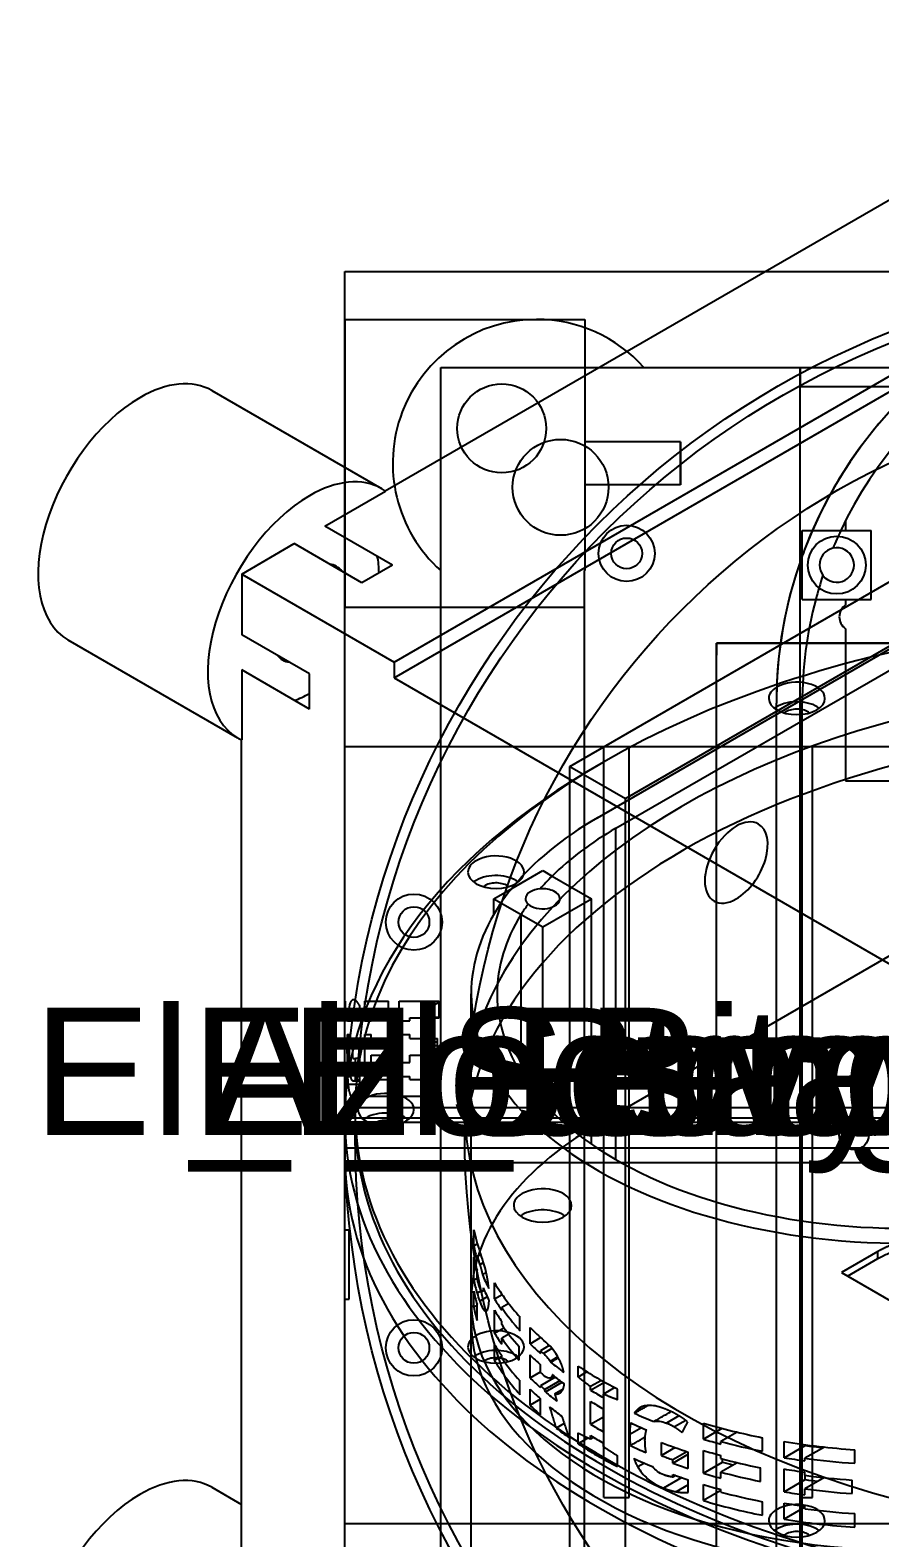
# Model space of a CAD drawing. Header units: millimetres. Extents: x 177.6 to 242.2, y 112.8 to 184.4.
# Drawn here: x 177.59 to 200.97, y 137.42 to 178.89 of the extents above; entities that cross this region are included whole.
import ezdxf
from ezdxf.enums import TextEntityAlignment as Align

# ---------------------------------------------------------------- set-up
doc = ezdxf.new("R2010")
doc.units = ezdxf.units.MM
for name, color, linetype in [('A_08_Bay_Housing_Az_Retainer_Ring', 7, 'CONTINUOUS'), ('A_08_Bay_Housing_Bay_Lid', 7, 'CONTINUOUS'), ('A_08_Bay_Housing_El_Housing_Backplate', 7, 'CONTINUOUS'), ('A_08_Bay_Housing_El_Servo_Housing', 7, 'CONTINUOUS'), ('A_08_Bay_Housing_Electronics_Bay', 7, 'CONTINUOUS'), ('V_08_Bay_Housing_Az_Retainer_Ring_0', 7, 'CONTINUOUS'), ('V_08_Bay_Housing_Az_Retainer_Ring_1', 7, 'CONTINUOUS'), ('V_08_Bay_Housing_Az_Retainer_Ring_2', 7, 'CONTINUOUS'), ('V_08_Bay_Housing_Az_Retainer_Ring_3', 7, 'CONTINUOUS'), ('V_08_Bay_Housing_Bay_Lid_0', 7, 'CONTINUOUS'), ('V_08_Bay_Housing_Bay_Lid_1', 7, 'CONTINUOUS'), ('V_08_Bay_Housing_Bay_Lid_2', 7, 'CONTINUOUS'), ('V_08_Bay_Housing_Bay_Lid_3', 7, 'CONTINUOUS'), ('V_08_Bay_Housing_El_Housing_Backplate_2', 7, 'CONTINUOUS'), ('V_08_Bay_Housing_El_Housing_Backplate_3', 7, 'CONTINUOUS'), ('V_08_Bay_Housing_El_Servo_Housing_0', 7, 'CONTINUOUS'), ('V_08_Bay_Housing_El_Servo_Housing_1', 7, 'CONTINUOUS'), ('V_08_Bay_Housing_El_Servo_Housing_2', 7, 'CONTINUOUS'), ('V_08_Bay_Housing_El_Servo_Housing_3', 7, 'CONTINUOUS'), ('V_08_Bay_Housing_Electronics_Bay_0', 7, 'CONTINUOUS'), ('V_08_Bay_Housing_Electronics_Bay_1', 7, 'CONTINUOUS'), ('V_08_Bay_Housing_Electronics_Bay_2', 7, 'CONTINUOUS'), ('V_08_Bay_Housing_Electronics_Bay_3', 7, 'CONTINUOUS')]:
    doc.layers.add(name, color=color, linetype=linetype)
doc.styles.get("Standard").update_dxf_attribs({"font": 'arial.ttf'})

msp = doc.modelspace()

# ---------------------------------------------------------------- linework, layer by layer
at = {"layer": 'V_08_Bay_Housing_Az_Retainer_Ring_0'}
for p, q in [((186.25, 147.746), (186.25, 148.971)), ((186.533, 148.971), (186.533, 149.254))]:
    msp.add_line(p, q, dxfattribs=at)
for points in [[(186.25, 148.971), (186.845, 148.971), (188.602, 148.971), (191.432, 148.971), (195.192, 148.971), (199.695, 148.971), (204.715, 148.971), (210, 148.971), (215.285, 148.971), (220.305, 148.971), (224.808, 148.971), (228.568, 148.971), (231.398, 148.971), (233.155, 148.971), (233.75, 148.971)], [(186.533, 149.254), (187.121, 149.254), (188.857, 149.254), (191.653, 149.254), (195.368, 149.254), (199.818, 149.254), (204.778, 149.254), (210, 149.254), (215.222, 149.254), (220.182, 149.254), (224.632, 149.254), (228.347, 149.254), (231.143, 149.254), (232.879, 149.254), (233.467, 149.254)], [(186.25, 147.746), (186.845, 147.746), (188.602, 147.746), (191.432, 147.746), (195.192, 147.746), (199.695, 147.746), (204.715, 147.746), (210, 147.746), (215.285, 147.746), (220.305, 147.746), (224.808, 147.746), (228.568, 147.746), (231.398, 147.746), (233.155, 147.746), (233.75, 147.746)]]:
    msp.add_open_spline(points, degree=1, dxfattribs=at)
at = {"layer": 'V_08_Bay_Housing_Az_Retainer_Ring_1'}
for centre, radius in [((210, 148.5), 23.75), ((210, 148.5), 23.467), ((210, 148.5), 20.451), ((194.006, 164.494), 0.773), ((194.006, 164.494), 0.424), ((188.152, 154.354), 0.773), ((188.152, 154.354), 0.424), ((188.152, 142.646), 0.773), ((188.152, 142.646), 0.424)]:
    msp.add_circle(centre, radius, dxfattribs=at)
at = {"layer": 'V_08_Bay_Housing_Az_Retainer_Ring_2'}
for p, q in [((186.25, 147.746), (186.25, 148.971)), ((186.533, 148.971), (186.533, 149.254))]:
    msp.add_line(p, q, dxfattribs=at)
for points in [[(186.25, 148.971), (186.399, 148.971), (186.845, 148.971), (187.583, 148.971), (188.602, 148.971), (189.89, 148.971), (191.432, 148.971), (193.206, 148.971), (195.192, 148.971), (197.364, 148.971), (199.695, 148.971), (202.156, 148.971), (204.715, 148.971), (207.341, 148.971), (210, 148.971)], [(186.533, 149.254), (186.68, 149.254), (187.121, 149.254), (187.85, 149.254), (188.857, 149.254), (190.13, 149.254), (191.653, 149.254), (193.406, 149.254), (195.368, 149.254), (197.515, 149.254), (199.818, 149.254), (202.249, 149.254), (204.778, 149.254), (207.373, 149.254), (210, 149.254)], [(186.25, 147.746), (186.399, 147.746), (186.845, 147.746), (187.583, 147.746), (188.602, 147.746), (189.89, 147.746), (191.432, 147.746), (193.206, 147.746), (195.192, 147.746), (197.364, 147.746), (199.695, 147.746), (202.156, 147.746), (204.715, 147.746), (207.341, 147.746), (210, 147.746)]]:
    msp.add_open_spline(points, degree=1, dxfattribs=at)
at = {"layer": 'V_08_Bay_Housing_Az_Retainer_Ring_3'}
for p, q in [((186.25, 147.966), (186.25, 148.966)), ((186.533, 148.966), (186.533, 149.197))]:
    msp.add_line(p, q, dxfattribs=at)
for centre, major_axis, start_param, end_param in [((210, 149.197), (23.467, 0), 0, 3.141593), ((210, 149.197), (20.451, 0), 0, 3.141593), ((198.69, 160.507), (-0.773, 0), -3.141593, -0.785398), ((198.69, 160.507), (-0.773, 0), -0.785398, 0), ((198.69, 160.507), (-0.773, 0), 0, -3.141593), ((198.69, 159.967), (-0.773, 0), -0.785398, -0.650209), ((198.69, 159.967), (-0.773, 0), -2.491384, -0.785398), ((198.69, 159.967), (-0.424, 0), -0.785398, -0.615268), ((198.69, 159.967), (-0.424, 0), -2.526325, -0.785398), ((210, 147.966), (20.451, 0), 0.052161, 3.089432), ((210, 148.966), (23.75, 0), 2.350224, 3.141593), ((190.411, 155.727), (-0.773, 0), -0.785398, 0), ((190.411, 155.727), (-0.773, 0), -3.141593, -0.785398), ((190.411, 155.727), (-0.773, 0), 0, -3.141593), ((190.411, 155.187), (-0.773, 0), -0.785398, -0.650209), ((190.411, 155.187), (-0.773, 0), -2.491384, -0.785398), ((190.411, 155.187), (-0.424, 0), -0.785398, -0.615268), ((190.411, 155.187), (-0.424, 0), -2.526325, -0.785398), ((187.381, 149.197), (-0.773, 0), -0.785398, 0), ((187.381, 149.197), (-0.773, 0), -3.141593, -0.785398), ((210, 148.966), (23.75, 0), 3.141593, 5.497787), ((210, 149.197), (23.467, 0), 3.141593, 5.497787), ((210, 148.966), (23.467, 0), 3.141593, 5.497787), ((187.381, 149.197), (-0.773, 0), 0, -3.141593), ((187.381, 148.657), (-0.773, 0), -0.785398, -0.650209), ((187.381, 148.657), (-0.773, 0), -2.491384, -0.785398), ((187.381, 148.657), (-0.424, 0), -2.526325, -0.785398), ((210, 149.197), (20.451, 0), 3.141593, 5.497787), ((187.381, 148.657), (-0.424, 0), -0.785398, -0.615268), ((210, 147.966), (23.75, 0), 3.141593, 5.497787), ((190.411, 142.668), (-0.773, 0), -3.141593, -0.785398), ((190.411, 142.668), (-0.773, 0), -0.785398, 0), ((190.411, 142.668), (-0.773, 0), 0, -3.141593), ((190.411, 142.127), (-0.773, 0), -0.785398, -0.650209), ((190.411, 142.127), (-0.773, 0), -2.491384, -0.785398), ((190.411, 142.127), (-0.424, 0), -0.785398, -0.615268), ((190.411, 142.127), (-0.424, 0), -2.526325, -0.785398), ((198.69, 137.888), (-0.773, 0), -0.785398, 0), ((198.69, 137.888), (-0.773, 0), -3.141593, -0.785398), ((198.69, 137.888), (-0.773, 0), 0, -3.141593), ((198.69, 137.348), (-0.773, 0), -2.491384, -0.785398), ((198.69, 137.348), (-0.773, 0), -0.785398, -0.650209), ((198.69, 137.348), (-0.424, 0), -0.785398, -0.615268), ((198.69, 137.348), (-0.424, 0), -2.526325, -0.785398)]:
    msp.add_ellipse(centre, major_axis=major_axis, ratio=0.57735, start_param=start_param, end_param=end_param, dxfattribs=at)
at = {"layer": 'V_08_Bay_Housing_Bay_Lid_0'}
msp.add_line((198.125, 148.144), (198.125, 148.856), dxfattribs=at)
for points in [[(198.125, 148.856), (198.423, 148.856), (199.301, 148.856), (200.716, 148.856), (202.596, 148.856), (204.848, 148.856), (207.358, 148.856), (210, 148.856), (212.642, 148.856), (215.152, 148.856), (217.404, 148.856), (219.284, 148.856), (220.699, 148.856), (221.577, 148.856), (221.875, 148.856)], [(198.125, 148.144), (198.423, 148.144), (199.301, 148.144), (200.716, 148.144), (202.596, 148.144), (204.848, 148.144), (207.358, 148.144), (210, 148.144), (212.642, 148.144), (215.152, 148.144), (217.404, 148.144), (219.284, 148.144), (220.699, 148.144), (221.577, 148.144), (221.875, 148.144)]]:
    msp.add_open_spline(points, degree=1, dxfattribs=at)
at = {"layer": 'V_08_Bay_Housing_Bay_Lid_1'}
msp.add_line((198.125, 136.625), (198.125, 160.375), dxfattribs=at)
msp.add_circle((199.787, 164.175), 0.796, dxfattribs=at)
msp.add_arc((210, 160.375), 11.875, 0, 180, dxfattribs=at)
at = {"layer": 'V_08_Bay_Housing_Bay_Lid_2'}
for p, q in [((186.25, 148.144), (186.25, 148.856)), ((198.125, 148.144), (198.125, 148.856)), ((198.125, 148.856), (221.875, 148.856)), ((198.125, 148.144), (221.875, 148.144))]:
    msp.add_line(p, q, dxfattribs=at)
for points in [[(186.25, 148.856), (186.325, 148.856), (186.548, 148.856), (186.916, 148.856), (187.426, 148.856), (188.07, 148.856), (188.841, 148.856), (189.728, 148.856), (190.721, 148.856), (191.807, 148.856), (192.973, 148.856), (194.203, 148.856), (195.483, 148.856), (196.795, 148.856), (198.125, 148.856)], [(186.25, 148.144), (186.325, 148.144), (186.548, 148.144), (186.916, 148.144), (187.426, 148.144), (188.07, 148.144), (188.841, 148.144), (189.728, 148.144), (190.721, 148.144), (191.807, 148.144), (192.973, 148.144), (194.203, 148.144), (195.483, 148.144), (196.795, 148.144), (198.125, 148.144)]]:
    msp.add_open_spline(points, degree=1, dxfattribs=at)
at = {"layer": 'V_08_Bay_Housing_Bay_Lid_3'}
for p, q in [((193.206, 148.791), (210, 158.487)), ((200.919, 145.293), (199.915, 144.714)), ((200.919, 145.099), (200.919, 145.293)), ((200.083, 144.617), (200.919, 145.099)), ((199.915, 144.714), (202.938, 142.968)), ((189.728, 143.361), (189.728, 143.943))]:
    msp.add_line(p, q, dxfattribs=at)
for centre, major_axis, start_param, end_param in [((201.603, 143.943), (11.875, 0), 2.356194, 3.141593), ((191.695, 146.561), (-0.796, 0), -0.785398, 0), ((191.695, 146.561), (-0.796, 0), -3.141593, -0.785398), ((191.695, 146.561), (-0.796, 0), 0, -3.141593), ((191.695, 145.979), (-0.796, 0), -2.455873, -0.785398), ((191.695, 145.979), (-0.796, 0), -0.785398, -0.685719), ((201.603, 143.943), (11.875, 0), 3.141593, 5.497787), ((201.603, 143.361), (11.875, 0), 3.141593, 5.497787)]:
    msp.add_ellipse(centre, major_axis=major_axis, ratio=0.57735, start_param=start_param, end_param=end_param, dxfattribs=at)
msp.add_open_spline([(201.937, 145.6), (201.669, 145.594), (201.43, 145.519), (201.147, 145.429), (200.919, 145.293)], degree=2, knots=[0, 0, 0, 0.452398, 0.452398, 1, 1, 1], dxfattribs=at)
msp.add_open_spline([(200.919, 145.099), (201.439, 145.4), (201.937, 145.406)], degree=2, dxfattribs=at)
at = {"layer": 'V_08_Bay_Housing_El_Housing_Backplate_2'}
for p, q in [((186.25, 124.75), (186.25, 172.25)), ((186.25, 172.25), (233.75, 172.25))]:
    msp.add_line(p, q, dxfattribs=at)
msp.add_circle((190.568, 167.932), 1.223, dxfattribs=at)
at = {"layer": 'V_08_Bay_Housing_El_Housing_Backplate_3'}
for p, q in [((192.443, 158.637), (226.03, 178.028)), ((193.97, 157.755), (227.557, 177.147)), ((192.443, 119.853), (192.443, 158.637)), ((192.443, 158.637), (193.97, 157.755)), ((193.97, 118.972), (193.97, 157.755))]:
    msp.add_line(p, q, dxfattribs=at)
for start_param, end_param in [(0, -3.141593), (-2.356194, 0), (-3.141593, -2.356194)]:
    msp.add_ellipse((197.023, 155.992), major_axis=(0.612, 1.06), ratio=0.57735, start_param=start_param, end_param=end_param, dxfattribs=at)
at = {"layer": 'V_08_Bay_Housing_El_Servo_Housing_0'}
for p, q in [((186.25, 170.931), (192.854, 170.931)), ((192.854, 169.611), (198.785, 169.611)), ((198.785, 169.611), (198.785, 169.083)), ((198.785, 169.083), (225.174, 169.083)), ((195.486, 167.566), (192.854, 167.566)), ((195.486, 166.378), (195.486, 167.566)), ((195.486, 166.378), (192.854, 166.378)), ((192.847, 164.022), (192.854, 164.022)), ((192.847, 132.978), (192.847, 164.022)), ((186.25, 163.014), (192.847, 163.014))]:
    msp.add_line(p, q, dxfattribs=at)
for points, degree in [([(186.25, 170.931), (186.25, 170.831), (186.25, 170.539), (186.25, 170.067), (186.25, 169.44), (186.25, 168.69), (186.25, 167.853), (186.25, 166.972), (186.25, 166.091), (186.25, 165.255), (186.25, 164.504), (186.25, 163.877), (186.25, 163.406), (186.25, 163.113), (186.25, 163.014)], 1), ([(192.854, 170.931), (192.854, 170.872), (192.854, 170.698), (192.854, 170.414), (192.854, 170.027), (192.854, 169.551), (192.854, 168.998), (192.854, 168.385), (192.854, 167.73), (192.854, 167.053), (192.854, 166.373), (192.854, 165.711), (192.854, 165.087), (192.854, 164.518), (192.854, 164.022)], 1), ([(195.486, 167.566), (195.486, 167.177), (195.486, 166.768), (195.486, 166.378)], 3)]:
    msp.add_open_spline(points, degree=degree, dxfattribs=at)
at = {"layer": 'V_08_Bay_Housing_El_Servo_Housing_1'}
for p, q in [((186.25, 170.931), (192.854, 170.931)), ((192.854, 169.611), (198.785, 169.611)), ((198.785, 169.611), (225.174, 169.611)), ((198.785, 127.389), (198.785, 169.611)), ((195.486, 167.566), (192.854, 167.566)), ((195.486, 167.566), (195.486, 166.378)), ((195.486, 166.378), (192.854, 166.378)), ((192.847, 132.978), (192.847, 164.022)), ((192.847, 164.022), (192.854, 164.022)), ((186.25, 163.014), (192.847, 163.014))]:
    msp.add_line(p, q, dxfattribs=at)
for points, degree, knots in [([(186.25, 170.931), (186.25, 170.918), (186.25, 170.906), (186.25, 170.868), (186.25, 170.831), (186.25, 170.77), (186.25, 170.708), (186.25, 170.623), (186.25, 170.539), (186.25, 170.431), (186.25, 170.324), (186.25, 170.195), (186.25, 170.067), (186.25, 169.919), (186.25, 169.771), (186.25, 169.606), (186.25, 169.44), (186.25, 169.259), (186.25, 169.078), (186.25, 168.884), (186.25, 168.69), (186.25, 168.485), (186.25, 168.28), (186.25, 168.066), (186.25, 167.853), (186.25, 167.417), (186.25, 166.972)], 2, [4.712389, 4.712389, 4.712389, 4.824589, 4.824589, 4.936788, 4.936788, 5.048988, 5.048988, 5.161188, 5.161188, 5.273388, 5.273388, 5.385587, 5.385587, 5.497787, 5.497787, 5.609987, 5.609987, 5.722187, 5.722187, 5.834386, 5.834386, 5.946586, 5.946586, 6.058786, 6.058786, 6.283185, 6.283185, 6.283185]), ([(192.854, 170.931), (192.854, 170.918), (192.854, 170.906), (192.854, 170.868), (192.854, 170.831), (192.854, 170.77), (192.854, 170.708), (192.854, 170.623), (192.854, 170.539), (192.854, 170.431), (192.854, 170.324), (192.854, 170.195), (192.854, 170.067), (192.854, 169.919), (192.854, 169.771), (192.854, 169.606), (192.854, 169.44), (192.854, 169.259), (192.854, 169.078), (192.854, 168.884), (192.854, 168.69), (192.854, 168.485), (192.854, 168.28), (192.854, 168.066), (192.854, 167.853), (192.854, 167.417), (192.854, 166.972)], 2, [4.712389, 4.712389, 4.712389, 4.824589, 4.824589, 4.936788, 4.936788, 5.048988, 5.048988, 5.161188, 5.161188, 5.273388, 5.273388, 5.385587, 5.385587, 5.497787, 5.497787, 5.609987, 5.609987, 5.722187, 5.722187, 5.834386, 5.834386, 5.946586, 5.946586, 6.058786, 6.058786, 6.283185, 6.283185, 6.283185]), ([(192.854, 166.972), (192.854, 166.417), (192.854, 165.864), (192.854, 165.356), (192.854, 165.212), (192.854, 165.072), (192.854, 164.935), (192.854, 164.868), (192.854, 164.801), (192.854, 164.735), (192.854, 164.671), (192.854, 164.607), (192.854, 164.543), (192.854, 164.482), (192.854, 164.421), (192.854, 164.359), (192.854, 164.301), (192.854, 164.244), (192.854, 164.186), (192.854, 164.131), (192.854, 164.076), (192.854, 164.022)], 3, [0, 0, 0, 0, 0.4205343, 0.4205343, 0.4205343, 0.540687, 0.540687, 0.540687, 0.6007633, 0.6007633, 0.6007633, 0.6608397, 0.6608397, 0.6608397, 0.720916, 0.720916, 0.720916, 0.7809923, 0.7809923, 0.7809923, 0.8410687, 0.8410687, 0.8410687, 0.8410687])]:
    msp.add_open_spline(points, degree=degree, knots=knots, dxfattribs=at)
for points, degree in [([(195.486, 167.566), (195.486, 167.273), (195.486, 166.972)], 2), ([(186.25, 166.972), (186.25, 166.529), (186.25, 166.091), (186.25, 165.665), (186.25, 165.255), (186.25, 164.866), (186.25, 164.504), (186.25, 164.173), (186.25, 163.877), (186.25, 163.621), (186.25, 163.406), (186.25, 163.236), (186.25, 163.113), (186.25, 163.039), (186.25, 163.014)], 1), ([(195.486, 166.972), (195.486, 166.672), (195.486, 166.378)], 2)]:
    msp.add_open_spline(points, degree=degree, dxfattribs=at)
at = {"layer": 'V_08_Bay_Housing_El_Servo_Housing_2'}
for p, q in [((188.889, 127.389), (188.889, 169.611)), ((188.889, 169.611), (231.111, 169.611)), ((196.476, 134.976), (196.476, 162.024)), ((223.524, 162.024), (196.476, 162.024)), ((196.476, 162.024), (196.476, 161.694)), ((196.476, 162.024), (223.524, 162.024)), ((196.476, 135.306), (196.476, 161.694))]:
    msp.add_line(p, q, dxfattribs=at)
msp.add_circle((192.188, 166.312), 1.319, dxfattribs=at)
for start, end in [(90, -131.8103), (41.8103, 90)]:
    msp.add_arc((191.528, 166.972), 3.958, start, end, dxfattribs=at)
at = {"layer": 'V_08_Bay_Housing_El_Servo_Housing_3'}
for p, q in [((187.363, 166.213), (209.313, 178.886)), ((187.608, 161.506), (217.464, 178.744)), ((187.608, 161.076), (217.464, 178.313)), ((182.59, 168.974), (187.26, 166.278)), ((185.7, 165.247), (187.367, 166.21)), ((187.562, 164.173), (185.7, 165.247)), ((183.415, 163.928), (184.861, 164.763)), ((186.722, 163.688), (184.861, 164.763)), ((183.415, 163.928), (183.415, 162.258)), ((183.415, 163.928), (187.608, 161.506)), ((187.562, 164.173), (186.722, 163.688)), ((185.276, 161.183), (183.415, 162.258)), ((178.632, 162.118), (183.301, 159.422)), ((187.608, 161.506), (187.608, 161.076)), ((185.276, 160.214), (183.415, 161.288)), ((183.415, 161.288), (183.415, 159.364)), ((185.276, 160.214), (185.276, 161.183)), ((187.608, 161.076), (206.268, 150.302)), ((183.41, 134.02), (183.41, 159.366)), ((182.59, 138.809), (183.41, 138.336))]:
    msp.add_line(p, q, dxfattribs=at)
for centre, major_axis, start_param, end_param in [((180.611, 165.546), (-1.979, -3.428), 3.141593, 3.926991), ((180.611, 165.546), (-1.979, -3.428), 3.926991, 0), ((185.28, 162.85), (-1.979, -3.428), 3.141593, 3.926991), ((185.28, 162.85), (-1.979, -3.428), 3.926991, 0), ((185.28, 162.85), (-1.979, -3.428), 3.085922, 3.141593), ((185.28, 162.85), (1.352, 2.342), -0.782959, -0.564084), ((185.28, 162.85), (0.742, 1.286), 0, -6.055697), ((185.28, 162.85), (0.742, 1.286), -0.227488, 0), ((185.28, 162.85), (0.742, 1.286), -3.369081, -3.141593), ((185.28, 162.85), (0.742, 1.286), -3.141593, -2.914105), ((185.28, 162.85), (1.352, 2.342), -2.577509, -2.358634), ((185.28, 162.85), (-1.979, -3.428), 0, 0.055671), ((180.611, 135.381), (-1.979, -3.428), 3.141593, 3.926991), ((180.611, 135.381), (-1.979, -3.428), 3.926991, 0)]:
    msp.add_ellipse(centre, major_axis=major_axis, ratio=0.57735, start_param=start_param, end_param=end_param, dxfattribs=at)
at = {"layer": 'V_08_Bay_Housing_Electronics_Bay_0'}
for p, q in [((198.125, 137.812), (198.125, 159.188)), ((198.838, 138.525), (198.838, 159.188)), ((198.838, 159.188), (199.116, 159.188)), ((199.116, 138.525), (199.116, 159.188)), ((198.838, 138.525), (199.116, 138.525))]:
    msp.add_line(p, q, dxfattribs=at)
msp.add_open_spline([(198.125, 159.188), (198.126, 159.188), (198.186, 159.188), (198.304, 159.188), (198.425, 159.188), (198.603, 159.188), (198.838, 159.188)], degree=3, knots=[3.1415927, 3.1415927, 3.1415927, 3.1415927, 3.3156757, 3.3156757, 3.3156757, 3.4897587, 3.4897587, 3.4897587, 3.4897587], dxfattribs=at)
for points in [[(199.116, 159.188), (200.048, 159.188), (201.253, 159.188), (202.696, 159.188), (204.34, 159.188), (206.138, 159.188), (208.042, 159.188), (210, 159.188), (211.958, 159.188), (213.862, 159.188), (215.66, 159.188), (217.304, 159.188), (218.747, 159.188), (219.952, 159.188), (220.884, 159.188)], [(198.125, 137.812), (198.423, 137.812), (199.301, 137.812), (200.716, 137.812), (202.596, 137.812), (204.848, 137.812), (207.358, 137.812), (210, 137.812), (212.642, 137.812), (215.152, 137.812), (217.404, 137.812), (219.284, 137.812), (220.699, 137.812), (221.577, 137.812), (221.875, 137.812)]]:
    msp.add_open_spline(points, degree=1, dxfattribs=at)
at = {"layer": 'V_08_Bay_Housing_Electronics_Bay_1'}
for p, q in [((198.838, 165.125), (199.116, 165.125)), ((198.838, 164.426), (198.838, 165.125)), ((199.116, 165.125), (199.899, 165.125)), ((199.899, 165.125), (200.738, 165.125)), ((200.025, 165.385), (200.025, 165.125)), ((200.738, 163.225), (200.738, 165.125)), ((198.838, 163.225), (198.838, 164.426)), ((198.838, 163.225), (199.207, 163.225)), ((199.207, 163.225), (200.738, 163.225)), ((200.025, 163.225), (200.025, 163.077)), ((200.025, 162.423), (200.025, 158.238)), ((198.125, 136.625), (198.125, 160.375)), ((198.838, 136.625), (198.838, 160.375)), ((200.025, 158.238), (202.162, 158.238))]:
    msp.add_line(p, q, dxfattribs=at)
msp.add_circle((200.262, 148.5), 0.404, dxfattribs=at)
for centre, radius, start, end in [((210, 160.375), 11.875, 23.5782, 156.4218), ((210, 160.375), 11.162, 25.1843, 154.8157), ((210, 160.375), 11.875, 156.4218, 160.0516), ((210, 160.375), 11.162, 154.8157, 157.5453), ((199.787, 164.175), 0.475, 102.6077, 180), ((199.787, 164.175), 0.475, -143.4275, 102.6077), ((210, 160.375), 11.875, 160.0516, 180), ((210, 160.375), 11.162, 161.6349, 165.2075), ((199.787, 164.175), 0.475, 180, -143.4275), ((210, 160.375), 11.162, 165.2075, 180), ((200.262, 162.75), 0.404, 126.0319, 180), ((200.262, 162.75), 0.404, 180, -126.0319)]:
    msp.add_arc(centre, radius, start, end, dxfattribs=at)
at = {"layer": 'V_08_Bay_Housing_Electronics_Bay_2'}
for p, q in [((186.25, 152.181), (186.25, 159.188)), ((193.375, 159.188), (194.074, 159.188)), ((193.375, 138.525), (193.375, 159.188)), ((194.074, 138.525), (194.074, 159.188)), ((198.125, 137.812), (198.125, 159.188)), ((198.125, 159.188), (221.875, 159.188)), ((186.274, 151.815), (186.274, 152.181)), ((186.799, 151.64), (186.799, 152.181)), ((187.456, 151.724), (187.456, 152.181)), ((187.742, 151.64), (187.742, 152.181)), ((188.565, 151.724), (188.565, 152.181)), ((188.845, 151.724), (188.845, 152.181)), ((186.638, 151.854), (186.344, 151.854)), ((186.25, 151.26), (186.25, 151.64)), ((186.252, 151.64), (186.252, 151.757)), ((186.628, 151.76), (186.5, 151.76)), ((186.625, 151.729), (186.557, 151.729)), ((186.799, 151.64), (186.973, 151.64)), ((186.973, 151.64), (186.973, 151.724)), ((187.742, 151.64), (188.043, 151.64)), ((188.043, 151.64), (188.043, 151.724)), ((188.845, 151.731), (188.565, 151.731)), ((186.252, 150.49), (186.252, 151.26)), ((186.469, 150.601), (186.469, 151.04)), ((186.665, 151.04), (186.469, 151.04)), ((186.665, 150.49), (186.665, 151.04)), ((186.799, 150.49), (186.799, 151.26)), ((186.799, 151.26), (186.973, 151.26)), ((186.973, 151.153), (186.973, 151.26)), ((187.429, 150.696), (187.429, 151.153)), ((187.742, 150.49), (187.742, 151.26)), ((187.742, 151.26), (188.043, 151.26)), ((188.043, 151.153), (188.043, 151.26)), ((188.565, 150.696), (188.565, 151.153)), ((188.802, 151.052), (188.565, 151.052)), ((188.802, 150.948), (188.565, 150.948)), ((188.802, 150.696), (188.802, 151.153)), ((186.375, 150.846), (186.31, 150.846)), ((186.545, 150.49), (186.545, 150.601)), ((186.665, 150.601), (186.545, 150.601)), ((186.973, 150.49), (186.973, 150.696)), ((188.043, 150.49), (188.043, 150.696)), ((186.25, 150.11), (186.25, 150.49)), ((186.252, 149.993), (186.252, 150.11)), ((186.545, 150.49), (186.665, 150.49)), ((186.545, 150.019), (186.545, 150.11)), ((186.545, 150.11), (186.665, 150.11)), ((186.665, 149.682), (186.665, 150.11)), ((186.799, 150.49), (186.973, 150.49)), ((186.799, 149.569), (186.799, 150.11)), ((186.799, 150.11), (186.973, 150.11)), ((186.973, 150.026), (186.973, 150.11)), ((187.742, 150.49), (188.043, 150.49)), ((187.742, 149.569), (187.742, 150.11)), ((187.742, 150.11), (188.043, 150.11)), ((188.043, 150.026), (188.043, 150.11)), ((186.274, 149.569), (186.274, 149.935)), ((186.665, 149.885), (186.342, 149.885)), ((186.665, 149.982), (186.484, 149.982)), ((186.665, 149.993), (186.515, 149.993)), ((186.665, 150.019), (186.545, 150.019)), ((187.456, 149.569), (187.456, 150.026)), ((188.565, 149.569), (188.565, 150.026)), ((188.845, 149.569), (188.845, 150.026)), ((186.25, 145.887), (186.25, 149.569)), ((186.367, 143.988), (186.367, 145.887)), ((186.25, 137.812), (186.25, 143.988)), ((193.375, 138.525), (194.074, 138.525)), ((198.125, 137.812), (221.875, 137.812))]:
    msp.add_line(p, q, dxfattribs=at)
for points, degree in [([(186.25, 159.188), (186.291, 159.188), (186.412, 159.188), (186.615, 159.188), (186.895, 159.188), (187.253, 159.188), (187.686, 159.188), (188.19, 159.188), (188.762, 159.188), (189.398, 159.188), (190.094, 159.188), (190.845, 159.188), (191.646, 159.188), (192.491, 159.188), (193.375, 159.188)], 1), ([(194.074, 159.188), (195.369, 159.188), (196.747, 159.188), (198.125, 159.188)], 3), ([(186.25, 152.181), (186.25, 152.181), (186.274, 152.181)], 2), ([(186.575, 152.174), (186.53, 152.218), (186.489, 152.218)], 2), ([(186.799, 152.181), (187.066, 152.181), (187.456, 152.181)], 2), ([(187.742, 152.181), (188.225, 152.181), (188.845, 152.181)], 2), ([(188.565, 152.181), (188.7, 152.181), (188.845, 152.181)], 2), ([(186.274, 151.815), (186.257, 151.786), (186.252, 151.757)], 2), ([(186.344, 151.854), (186.334, 151.752), (186.327, 151.64)], 2), ([(186.659, 152.057), (186.618, 152.132), (186.575, 152.174)], 2), ([(186.659, 152.057), (186.616, 151.64)], 1), ([(188.565, 151.832), (188.592, 151.909), (188.632, 151.971)], 2), ([(188.632, 151.971), (188.719, 152.1), (188.845, 152.144)], 2), ([(186.25, 151.64), (186.252, 151.64)], 1), ([(186.327, 151.64), (186.365, 151.64), (186.422, 151.64)], 2), ([(186.422, 151.64), (186.451, 151.763), (186.5, 151.76)], 2), ([(186.5, 151.76), (186.528, 151.76), (186.557, 151.729)], 2), ([(186.557, 151.729), (186.585, 151.699), (186.612, 151.64)], 2), ([(186.612, 151.64), (186.616, 151.64)], 1), ([(186.612, 151.64), (186.616, 151.64)], 1), ([(186.799, 151.64), (186.88, 151.64), (186.973, 151.64)], 2), ([(186.973, 151.724), (187.185, 151.724), (187.456, 151.724)], 2), ([(187.742, 151.64), (187.886, 151.64), (188.043, 151.64)], 2), ([(188.043, 151.724), (188.411, 151.724), (188.845, 151.724)], 2), ([(186.25, 151.26), (186.252, 151.26)], 1), ([(186.313, 151.26), (186.31, 151.054), (186.31, 150.846)], 2), ([(186.313, 151.26), (186.342, 151.26), (186.383, 151.26)], 2), ([(186.313, 151.26), (186.383, 151.26)], 1), ([(186.375, 150.857), (186.375, 151.061), (186.383, 151.26)], 2), ([(186.469, 151.04), (186.551, 151.04), (186.665, 151.04)], 2), ([(186.799, 151.26), (186.88, 151.26), (186.973, 151.26)], 2), ([(186.973, 151.153), (187.174, 151.153), (187.429, 151.153)], 2), ([(187.742, 151.26), (187.886, 151.26), (188.043, 151.26)], 2), ([(188.043, 151.153), (188.393, 151.153), (188.802, 151.153)], 2), ([(186.31, 150.846), (186.313, 150.49)], 1), ([(186.381, 150.49), (186.375, 150.671), (186.375, 150.857)], 2), ([(186.469, 150.601), (186.504, 150.601), (186.545, 150.601)], 2), ([(186.973, 150.696), (187.174, 150.696), (187.429, 150.696)], 2), ([(188.043, 150.696), (188.393, 150.696), (188.802, 150.696)], 2), ([(188.658, 150.696), (188.6, 150.775), (188.565, 150.881)], 2), ([(186.25, 150.49), (186.252, 150.49)], 1), ([(186.25, 150.11), (186.252, 150.11)], 1), ([(186.313, 150.49), (186.341, 150.49), (186.381, 150.49)], 2), ([(186.325, 150.11), (186.361, 150.11), (186.414, 150.11)], 2), ([(186.325, 150.11), (186.331, 149.993), (186.342, 149.885)], 2), ([(186.484, 149.982), (186.438, 149.982), (186.414, 150.11)], 2), ([(186.545, 150.49), (186.6, 150.49), (186.665, 150.49)], 2), ([(186.545, 150.11), (186.6, 150.11), (186.665, 150.11)], 2), ([(186.799, 150.49), (186.88, 150.49), (186.973, 150.49)], 2), ([(186.799, 150.11), (186.88, 150.11), (186.973, 150.11)], 2), ([(187.742, 150.49), (187.886, 150.49), (188.043, 150.49)], 2), ([(187.742, 150.11), (187.886, 150.11), (188.043, 150.11)], 2), ([(186.252, 149.993), (186.257, 149.964), (186.274, 149.935)], 2), ([(186.515, 149.993), (186.5, 149.982), (186.484, 149.982)], 2), ([(186.545, 150.019), (186.515, 149.993)], 1), ([(186.973, 150.026), (187.185, 150.026), (187.456, 150.026)], 2), ([(188.043, 150.026), (188.411, 150.026), (188.845, 150.026)], 2), ([(186.25, 149.569), (186.25, 149.569), (186.274, 149.569)], 2), ([(186.482, 149.532), (186.524, 149.531), (186.57, 149.565)], 2), ([(186.57, 149.565), (186.616, 149.602), (186.665, 149.682)], 2), ([(186.799, 149.569), (187.066, 149.569), (187.456, 149.569)], 2), ([(187.742, 149.569), (188.225, 149.569), (188.845, 149.569)], 2), ([(188.565, 149.569), (188.7, 149.569), (188.845, 149.569)], 2), ([(186.25, 145.887), (186.25, 145.887), (186.367, 145.887)], 2), ([(186.25, 143.988), (186.25, 143.988), (186.367, 143.988)], 2), ([(186.25, 137.812), (186.325, 137.812), (186.548, 137.812), (186.916, 137.812), (187.426, 137.812), (188.07, 137.812), (188.841, 137.812), (189.728, 137.812), (190.721, 137.812), (191.807, 137.812), (192.973, 137.812), (194.203, 137.812), (195.483, 137.812), (196.795, 137.812), (198.125, 137.812)], 1)]:
    msp.add_open_spline(points, degree=degree, dxfattribs=at)
for points, degree, knots in [([(186.489, 152.218), (186.455, 152.22), (186.425, 152.192), (186.401, 152.135), (186.375, 152.072), (186.357, 151.97), (186.344, 151.854)], 3, [0, 0, 0, 0, 0.475261, 0.475261, 0.475261, 1, 1, 1, 1]), ([(186.342, 149.885), (186.356, 149.727), (186.388, 149.631), (186.425, 149.528), (186.482, 149.532)], 2, [0, 0, 0, 0.466861, 0.466861, 1, 1, 1])]:
    msp.add_open_spline(points, degree=degree, knots=knots, dxfattribs=at)
at = {"layer": 'V_08_Bay_Housing_Electronics_Bay_3'}
for p, q in [((193.206, 157.226), (210, 166.922)), ((193.71, 156.935), (210.504, 166.631)), ((193.71, 147.821), (193.71, 156.935)), ((190.845, 155.281), (191.695, 155.772)), ((191.695, 155.772), (191.956, 155.621)), ((191.956, 155.621), (193.038, 154.996)), ((190.351, 154.996), (190.845, 155.281)), ((190.351, 154.57), (190.351, 154.996)), ((190.351, 154.996), (190.548, 154.882)), ((190.548, 154.882), (191.102, 154.563)), ((191.695, 154.221), (193.038, 154.996)), ((193.038, 148.245), (193.038, 154.996)), ((191.102, 150.194), (191.102, 154.563)), ((191.102, 154.563), (191.695, 154.221)), ((191.695, 149.41), (191.695, 154.221)), ((189.728, 134.926), (189.728, 152.378)), ((189.802, 145.452), (189.802, 145.894)), ((189.802, 145.452), (189.897, 145.507)), ((189.802, 144.513), (189.802, 145.142)), ((189.992, 145.218), (189.891, 145.16)), ((189.891, 145.085), (189.891, 145.16)), ((189.891, 144.52), (189.891, 144.775)), ((190.069, 144.988), (189.965, 144.928)), ((189.802, 144.513), (189.891, 144.565)), ((190.372, 143.989), (190.372, 144.431)), ((189.802, 143.761), (189.802, 144.203)), ((190.001, 144.216), (189.891, 144.153)), ((189.891, 144.147), (189.891, 144.153)), ((190.17, 144.052), (189.962, 143.931)), ((190.09, 144.226), (190.037, 144.195)), ((190.372, 143.989), (190.58, 144.108)), ((189.891, 143.812), (189.802, 143.761)), ((189.891, 143.394), (189.891, 143.836)), ((190.189, 143.717), (190.102, 143.667)), ((190.372, 143.05), (190.372, 143.678)), ((190.76, 143.863), (190.568, 143.752)), ((190.568, 143.683), (190.568, 143.752)), ((191.071, 143.117), (191.071, 143.49)), ((190.372, 143.05), (190.629, 143.199)), ((190.568, 143.286), (190.568, 143.373)), ((191.348, 142.759), (191.348, 143.201)), ((190.372, 142.298), (190.372, 142.74)), ((190.76, 143.023), (190.568, 142.913)), ((190.568, 142.745), (190.568, 142.913)), ((191.045, 142.307), (191.045, 142.68)), ((191.348, 142.759), (191.639, 142.928)), ((191.878, 142.707), (191.633, 142.566)), ((190.568, 142.411), (190.372, 142.298)), ((190.568, 142.366), (190.568, 142.435)), ((191.348, 141.821), (191.348, 142.449)), ((191.633, 142.491), (191.633, 142.566)), ((191.949, 142.629), (191.715, 142.494)), ((192.115, 142.395), (191.904, 142.272)), ((191.348, 141.821), (191.633, 141.986)), ((191.633, 141.971), (191.633, 142.181)), ((192.042, 141.84), (191.633, 141.604)), ((192.668, 141.843), (192.668, 142.142)), ((192.914, 141.985), (192.668, 141.843)), ((191.071, 141.357), (191.071, 141.731)), ((191.348, 141.068), (191.348, 141.51)), ((191.633, 141.553), (191.633, 141.604)), ((192.168, 141.742), (191.75, 141.501)), ((191.77, 141.433), (192.228, 141.697)), ((192.255, 141.509), (192.024, 141.375)), ((193.31, 141.75), (193.012, 141.578)), ((193.012, 141.483), (193.395, 141.703)), ((193.012, 141.483), (193.012, 141.578)), ((193.682, 141.55), (193.371, 141.37)), ((193.753, 141.215), (193.753, 141.513)), ((191.633, 141.233), (191.348, 141.068)), ((191.633, 140.8), (191.633, 141.242)), ((193.012, 140.544), (193.012, 141.172)), ((193.371, 141.275), (193.371, 141.37)), ((194.428, 141.028), (194.33, 140.971)), ((193.012, 140.544), (193.371, 140.751)), ((193.371, 140.336), (193.371, 140.964)), ((195.443, 140.777), (195.099, 140.578)), ((195.631, 140.651), (195.32, 140.471)), ((196.117, 140.135), (196.117, 140.577)), ((192.289, 140.563), (192.07, 140.437)), ((192.668, 140.009), (192.668, 140.307)), ((192.946, 140.169), (192.668, 140.009)), ((193.012, 140.138), (193.012, 140.234)), ((193.093, 140.185), (193.012, 140.138)), ((194.417, 140.447), (194.089, 140.258)), ((196.117, 140.135), (196.63, 140.432)), ((197.051, 140.325), (196.602, 140.066)), ((197.746, 139.8), (197.746, 140.174)), ((193.371, 139.93), (193.371, 140.026)), ((194.965, 139.682), (194.965, 140.041)), ((195.342, 139.9), (194.965, 139.682)), ((195.662, 139.789), (195.275, 139.566)), ((195.699, 139.329), (195.699, 139.777)), ((196.117, 139.197), (196.117, 139.825)), ((196.602, 139.997), (196.602, 140.066)), ((198.336, 139.624), (198.336, 140.066)), ((198.336, 139.624), (198.918, 139.96)), ((199.447, 139.916), (198.911, 139.607)), ((198.918, 139.96), (198.918, 139.979)), ((199.209, 139.943), (199.178, 139.925)), ((200.281, 139.471), (200.281, 139.844)), ((193.753, 139.38), (193.753, 139.679)), ((194.493, 139.476), (194.312, 139.371)), ((195.275, 139.476), (195.699, 139.72)), ((195.275, 139.476), (195.275, 139.566)), ((196.117, 139.197), (196.647, 139.503)), ((196.602, 139.6), (196.602, 139.687)), ((197.051, 139.486), (196.602, 139.226)), ((196.647, 139.503), (196.647, 139.588)), ((197.688, 138.972), (197.688, 139.346)), ((198.911, 139.538), (198.911, 139.607)), ((195.522, 139.078), (195.021, 138.788)), ((195.275, 139.091), (195.275, 139.165)), ((195.355, 139.137), (195.275, 139.091)), ((195.699, 138.669), (195.699, 139.018)), ((196.602, 139.059), (196.602, 139.226)), ((198.336, 138.686), (198.336, 139.314)), ((198.336, 138.686), (198.918, 139.022)), ((198.911, 139.141), (198.911, 139.228)), ((199.447, 139.076), (198.911, 138.767)), ((198.918, 139.022), (198.918, 139.14)), ((200.211, 138.636), (200.211, 139.01)), ((195.699, 138.878), (195.368, 138.687)), ((196.117, 138.444), (196.117, 138.886)), ((196.602, 138.724), (196.117, 138.444)), ((196.602, 138.68), (196.602, 138.748)), ((198.911, 138.599), (198.911, 138.767)), ((197.746, 138.04), (197.746, 138.414)), ((198.336, 137.933), (198.336, 138.375)), ((198.911, 138.265), (198.336, 137.933)), ((198.911, 138.221), (198.911, 138.289)), ((200.281, 137.711), (200.281, 138.085))]:
    msp.add_line(p, q, dxfattribs=at)
for centre, major_axis, start_param, end_param in [((201.603, 152.378), (11.875, 0), 2.356194, 2.704361), ((201.603, 152.378), (11.162, 0), 2.356194, 2.614372), ((201.603, 152.378), (11.162, 0), 2.614372, 2.676726), ((201.603, 152.378), (11.875, 0), 2.704361, 2.767711), ((191.695, 154.996), (-0.475, 0), -0.785398, 0), ((191.695, 154.996), (-0.475, 0), -1.423709, -0.785398), ((191.695, 154.996), (-0.475, 0), -3.141593, -1.423709), ((201.603, 152.378), (11.875, 0), 2.767711, 3.141593), ((201.603, 152.378), (11.162, 0), 2.748103, 2.795744), ((191.695, 154.996), (-0.475, 0), 0, -5.717833), ((191.695, 154.996), (-0.475, 0), -5.717833, -3.141593), ((201.603, 152.378), (11.162, 0), 2.795744, 3.141593), ((201.603, 152.378), (11.875, 0), 3.141593, 5.08627), ((201.603, 152.378), (11.162, 0), 3.141593, 5.058238), ((201.603, 146.658), (11.875, 0), 3.253201, 3.343509), ((201.603, 146.216), (11.875, 0), 3.253201, 3.307252), ((201.603, 145.905), (11.875, 0), 3.253201, 3.307252), ((201.603, 146.29), (11.875, 0), 3.307252, 3.341669), ((201.603, 145.277), (11.875, 0), 3.253201, 3.307252), ((201.603, 145.651), (11.875, 0), 3.307252, 3.334625), ((201.603, 146.216), (11.875, 0), 3.370245, 3.4278), ((201.603, 146.658), (11.875, 0), 3.472419, 3.621857), ((201.603, 144.967), (11.875, 0), 3.253201, 3.307252), ((201.603, 145.284), (11.875, 0), 3.307252, 3.340188), ((201.603, 145.905), (11.875, 0), 3.378999, 3.430407), ((201.603, 146.216), (11.875, 0), 3.472419, 3.519891), ((201.603, 144.525), (11.875, 0), 3.253201, 3.307252), ((201.603, 145.905), (11.875, 0), 3.472419, 3.519891), ((201.603, 146.284), (11.875, 0), 3.519891, 3.621857), ((201.603, 145.818), (11.875, 0), 3.519891, 3.617005), ((201.603, 146.658), (11.875, 0), 3.669968, 3.73037), ((201.603, 145.277), (11.875, 0), 3.472419, 3.519891), ((201.603, 144.967), (11.875, 0), 3.472419, 3.519891), ((201.603, 145.445), (11.875, 0), 3.519891, 3.617005), ((201.603, 146.216), (11.875, 0), 3.669968, 3.715898), ((201.603, 144.525), (11.875, 0), 3.472419, 3.621857), ((201.603, 144.898), (11.875, 0), 3.519891, 3.621857), ((201.603, 145.905), (11.875, 0), 3.669968, 3.715898), ((201.603, 146.29), (11.875, 0), 3.715898, 3.728488), ((201.603, 146.216), (11.875, 0), 3.758156, 3.808815), ((201.603, 145.277), (11.875, 0), 3.669968, 3.715898), ((201.603, 145.696), (11.875, 0), 3.715898, 3.729429), ((201.603, 145.905), (11.875, 0), 3.7649, 3.810786), ((201.603, 146.658), (11.875, 0), 3.860694, 3.990192), ((201.603, 144.967), (11.875, 0), 3.669968, 3.715898), ((201.603, 145.328), (11.875, 0), 3.715898, 3.733826), ((201.603, 145.277), (11.875, 0), 3.73681, 3.782918), ((201.603, 146.216), (11.875, 0), 3.903568, 3.9464), ((201.603, 144.525), (11.875, 0), 3.669968, 3.715898), ((201.603, 144.967), (11.875, 0), 3.754828, 3.801632), ((201.603, 145.905), (11.875, 0), 3.903568, 3.9464), ((201.603, 145.905), (11.875, 0), 4.030427, 4.076581), ((201.603, 146.216), (11.875, 0), 4.041219, 4.097171), ((201.603, 146.658), (11.875, 0), 4.232125, 4.381562), ((201.603, 144.525), (11.875, 0), 3.780408, 3.828225), ((201.603, 145.277), (11.875, 0), 3.903568, 3.9464), ((201.603, 144.967), (11.875, 0), 3.903568, 3.9464), ((201.603, 146.216), (11.875, 0), 4.174617, 4.175984), ((201.603, 144.525), (11.875, 0), 3.860694, 3.990192), ((201.603, 145.277), (11.875, 0), 4.029652, 4.07575), ((201.603, 145.726), (11.875, 0), 4.119205, 4.191987), ((201.603, 146.216), (11.875, 0), 4.232125, 4.277686), ((201.603, 145.905), (11.875, 0), 4.232125, 4.277686), ((201.603, 146.284), (11.875, 0), 4.277686, 4.381562), ((201.603, 146.658), (11.875, 0), 4.433692, 4.60078), ((201.603, 146.216), (11.162, 0), 4.469483, 4.514895), ((201.603, 144.967), (11.875, 0), 4.039448, 4.093382), ((201.603, 145.367), (11.875, 0), 4.119205, 4.150379), ((201.603, 145.277), (11.875, 0), 4.150379, 4.191987), ((201.603, 145.818), (11.875, 0), 4.277686, 4.376422), ((201.603, 145.277), (11.162, 0), 4.252295, 4.281436), ((201.603, 146.216), (11.875, 0), 4.433692, 4.483735), ((201.603, 146.284), (11.875, 0), 4.483735, 4.60078), ((201.603, 144.967), (11.875, 0), 4.150379, 4.191987), ((201.603, 145.277), (11.875, 0), 4.232125, 4.277686), ((201.603, 145.445), (11.875, 0), 4.277686, 4.376422), ((201.603, 145.905), (11.875, 0), 4.433692, 4.483735), ((201.603, 145.818), (11.875, 0), 4.483735, 4.594877), ((201.603, 145.277), (11.162, 0), 4.469483, 4.501884), ((201.603, 144.967), (11.875, 0), 4.232125, 4.277686), ((201.603, 144.898), (11.875, 0), 4.277686, 4.381562), ((201.603, 145.277), (11.875, 0), 4.433692, 4.483735), ((201.603, 145.445), (11.875, 0), 4.483735, 4.594877), ((201.603, 144.525), (11.875, 0), 4.232125, 4.381562), ((201.603, 144.967), (11.875, 0), 4.433692, 4.483735), ((201.603, 144.898), (11.875, 0), 4.483735, 4.60078), ((201.603, 144.525), (11.875, 0), 4.433692, 4.60078)]:
    msp.add_ellipse(centre, major_axis=major_axis, ratio=0.57735, start_param=start_param, end_param=end_param, dxfattribs=at)
for points, degree in [([(190.152, 144.67), (190.099, 144.917), (190.025, 145.125), (189.969, 145.283)], 3), ([(189.965, 144.928), (190.006, 144.819), (190.037, 144.662)], 2), ([(190.037, 144.662), (190.141, 144.721)], 1), ([(190.033, 144.193), (190.01, 144.184), (189.977, 144.252), (189.949, 144.336)], 3), ([(190.211, 144.28), (190.196, 144.463), (190.152, 144.67)], 2), ([(189.962, 143.931), (190.004, 143.808), (190.055, 143.701), (190.102, 143.667)], 3), ([(190.035, 144.194), (190.033, 144.193)], 1), ([(190.061, 144.293), (190.056, 144.209), (190.035, 144.194)], 2), ([(190.09, 144.226), (190.035, 144.194)], 1), ([(190.191, 143.726), (190.216, 143.813), (190.22, 143.953)], 2), ([(190.102, 143.667), (190.129, 143.647), (190.152, 143.659)], 2), ([(190.152, 143.659), (190.176, 143.674), (190.191, 143.726)], 2), ([(192.144, 142.342), (192.04, 142.544), (191.875, 142.725), (191.728, 142.85)], 3), ([(191.715, 142.494), (191.784, 142.434), (191.855, 142.358), (191.904, 142.272)], 3), ([(191.904, 142.272), (191.915, 142.251)], 1), ([(191.915, 142.251), (192.127, 142.374)], 1), ([(192.275, 141.973), (192.244, 142.148), (192.144, 142.342)], 2), ([(191.913, 141.819), (191.87, 141.792), (191.793, 141.83), (191.721, 141.894)], 3), ([(191.961, 141.903), (191.951, 141.844), (191.913, 141.819)], 2), ([(192.002, 141.871), (191.913, 141.819)], 1), ([(193.012, 141.578), (192.836, 141.708), (192.668, 141.843)], 2), ([(191.77, 141.433), (191.75, 141.501)], 1), ([(192.162, 141.399), (192.195, 141.419), (192.221, 141.45)], 2), ([(192.221, 141.45), (192.278, 141.526), (192.289, 141.652)], 2), ([(192.07, 140.437), (191.892, 141.021)], 1), ([(192.024, 141.375), (192.104, 141.365), (192.162, 141.399)], 2), ([(192.024, 141.375), (192.088, 141.175)], 1), ([(193.753, 141.215), (193.558, 141.29), (193.371, 141.37)], 2), ([(194.218, 140.847), (194.592, 141.063)], 1), ([(194.377, 141.002), (194.33, 140.971)], 1), ([(192.222, 140.763), (192.419, 140.178)], 1), ([(194.118, 140.583), (194.088, 140.429), (194.089, 140.258)], 2), ([(194.33, 140.971), (194.262, 140.918), (194.218, 140.847)], 2), ([(194.75, 140.617), (195.229, 140.893)], 1), ([(194.75, 140.617), (194.838, 140.648), (194.967, 140.629), (195.099, 140.578)], 3), ([(195.387, 140.81), (195.223, 140.904), (195.052, 140.969)], 2), ([(195.099, 140.578), (195.21, 140.536), (195.32, 140.471)], 2), ([(195.679, 140.614), (195.543, 140.72), (195.387, 140.81)], 2), ([(195.679, 140.614), (195.534, 140.323)], 1), ([(192.668, 140.307), (192.836, 140.221), (193.012, 140.138)], 2), ([(194.089, 140.258), (194.089, 140.113), (194.111, 139.958)], 2), ([(194.111, 139.958), (194.515, 140.191)], 1), ([(194.511, 140.077), (194.508, 140.245), (194.551, 140.389)], 2), ([(195.32, 140.471), (195.427, 140.408), (195.52, 140.327)], 2), ([(195.52, 140.327), (195.543, 140.34)], 1), ([(193.371, 139.93), (193.558, 139.802), (193.753, 139.679)], 2), ([(194.543, 139.764), (194.509, 139.927), (194.511, 140.077)], 2), ([(194.202, 139.605), (194.245, 139.489), (194.312, 139.371)], 2), ([(195.03, 139.152), (194.907, 139.198), (194.788, 139.283), (194.713, 139.383)], 3), ([(195.158, 139.113), (195.097, 139.126), (195.03, 139.152)], 2), ([(195.275, 139.091), (195.218, 139.1), (195.158, 139.113)], 2), ([(195.021, 138.788), (195.198, 138.72), (195.368, 138.687)], 2), ([(195.368, 138.687), (195.539, 138.656), (195.699, 138.669)], 2)]:
    msp.add_open_spline(points, degree=degree, dxfattribs=at)
for points, knots in [([(195.052, 140.969), (194.91, 141.024), (194.769, 141.06), (194.648, 141.063), (194.538, 141.065), (194.448, 141.045), (194.377, 141.002)], [0, 0, 0, 0, 0.4752608, 0.4752608, 0.4752608, 0.8998955, 0.8998955, 0.8998955, 0.8998955]), ([(194.312, 139.371), (194.377, 139.256), (194.467, 139.148), (194.58, 139.047), (194.709, 138.934), (194.865, 138.848), (195.021, 138.788)], [0, 0, 0, 0, 0.466861, 0.466861, 0.466861, 1, 1, 1, 1])]:
    msp.add_open_spline(points, degree=3, knots=knots, dxfattribs=at)

# ---------------------------------------------------------------- texts
at = {"layer": 'A_08_Bay_Housing_Az_Retainer_Ring'}
msp.add_text('Az_Retainer_Ring  (grey)', height=3.5, dxfattribs=at).set_placement((210, 148.5), align=Align.CENTER)
at = {"layer": 'A_08_Bay_Housing_Bay_Lid'}
msp.add_text('Bay_Lid  (clear)', height=3.5, dxfattribs=at).set_placement((210, 148.5), align=Align.CENTER)
at = {"layer": 'A_08_Bay_Housing_El_Housing_Backplate'}
msp.add_text('El_Housing_Backplate  (grey)', height=3.5, dxfattribs=at).set_placement((210, 148.5), align=Align.CENTER)
at = {"layer": 'A_08_Bay_Housing_El_Servo_Housing'}
msp.add_text('El_Servo_Housing  (grey)', height=3.5, dxfattribs=at).set_placement((210, 148.5), align=Align.CENTER)
at = {"layer": 'A_08_Bay_Housing_Electronics_Bay'}
msp.add_text('Electronics_Bay  (grey)', height=3.5, dxfattribs=at).set_placement((210, 148.5), align=Align.CENTER)

doc.saveas('drawing.dxf')
